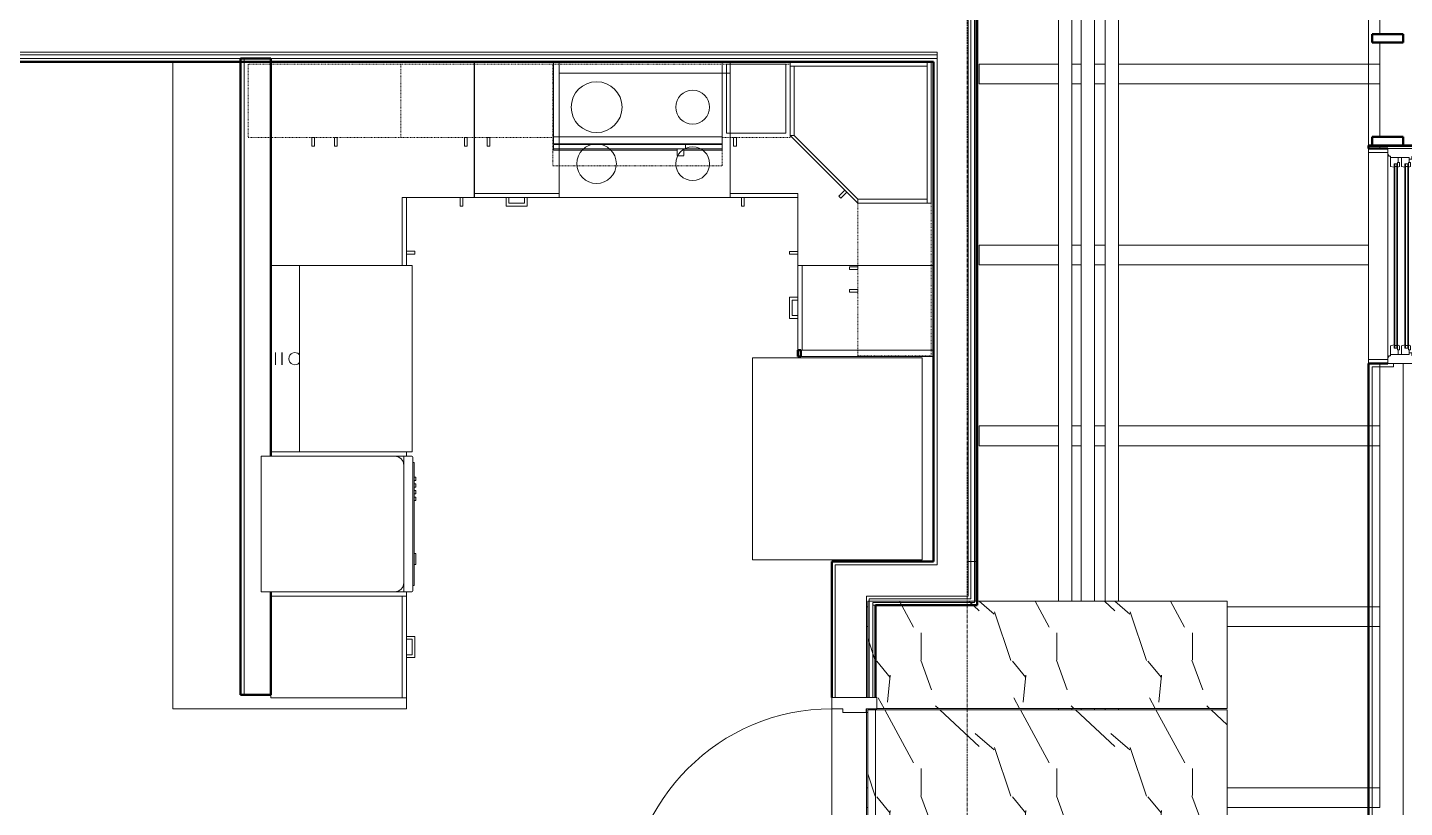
# Model space of a CAD drawing. Header units: inches. Extents: x -4218 to -1830, y 9767 to 12426.
# Drawn here: x -3647.6 to -3403.9, y 10990 to 11128 of the extents above; entities that cross this region are included whole.
import ezdxf

# ---------------------------------------------------------------- set-up
doc = ezdxf.new("R2010")
doc.units = ezdxf.units.IN
doc.header["$MEASUREMENT"] = 0
for name, pattern in [('Dash', [0.25, 0.125, -0.125]), ('Grid Line 1_2_', [0.875, 0.5, -0.125, 0.125, -0.125]), ('Overhead', [0.15625, 0.09375, -0.0625])]:
    doc.linetypes.add(name, pattern=pattern)
for name, color, linetype, lineweight in [('0-1', 7, 'Continuous', 5), ('0-2', 10, 'Continuous', 9), ('A-CLNG-1', 252, 'Continuous', 9), ('A-CLNG-2', 10, 'Continuous', 9), ('A-CLNG-PATT-1', 71, 'Continuous', 13), ('A-DOOR-1', 10, 'Continuous', 9), ('A-DOOR-2', 50, 'Continuous', 20), ('A-DOOR-FRAM-3', 50, 'Continuous', 20), ('A-FLOR-1', 252, 'Continuous', 9), ('A-FLOR-3', 192, 'Continuous', 9), ('A-GLAZ-1', 151, 'Continuous', 9), ('A-GLAZ-2', 151, 'Continuous', 20), ('A-GLAZ-CWMG', 51, 'Continuous', 9), ('A-GLAZ-CWMG-1', 51, 'Continuous', 50), ('A-WALL', 113, 'Continuous', 13), ('A-WALL-1', 7, 'Continuous', 50), ('A-WALL-2', 250, 'Continuous', 13), ('A-WALL-4', 252, 'Continuous', 9), ('A-WALL-5', 253, 'Continuous', 9), ('A-WALL-6', 254, 'Continuous', 9), ('A-WALL-7', 113, 'Continuous', 9), ('A-WALL-8', 113, 'Continuous', 50), ('I-WALL-1', 7, 'Continuous', 50), ('I-WALL-2', 10, 'Continuous', 9), ('I-WALL-3', 252, 'Continuous', 9), ('I-WALL-4', 253, 'Continuous', 9), ('P-PIPE-1', 10, 'Continuous', 9), ('P-SANR-FIXT-1', 10, 'Continuous', 9), ('Q-CASE', 31, 'Continuous', 9), ('Q-CASE-1', 252, 'Continuous', 9), ('Q-CASE-2', 10, 'Continuous', 9), ('Q-CASE-3', 253, 'Continuous', 9), ('Q-CASE-4', 252, 'Dash', 9), ('Q-CASE-5', 253, 'Dash', 9), ('Q-CASE-6', 254, 'Continuous', 9), ('Q-CASE-8', 254, 'Dash', 9), ('Q-SPCQ-1', 10, 'Continuous', 9), ('Q-SPCQ-2', 91, 'Overhead', 9), ('S-BEAM', 12, 'Continuous', 9), ('S-GRID-1', 1, 'Grid Line 1_2_', 9)]:
    doc.layers.add(name, color=color, linetype=linetype, lineweight=lineweight)

# ---------------------------------------------------------------- blocks, each defined once
blk = doc.blocks.new('Refrigerator_-_Side-by-Side_6047 - 36_ X 30_-345559-BACKGROUND - RCP - 2ND FLOOR')
at = {"layer": 'Q-SPCQ-1'}
for p, q in [((17.87, 14.42), (-17.88, 14.42)), ((-17.88, 14.42), (-17.88, -15.58)), ((17.87, -15.58), (17.87, 14.42)), ((-17.88, -15.58), (17.87, -15.58))]:
    blk.add_line(p, q, dxfattribs=at)
blk = doc.blocks.new('Range - 24_ x 30_-2320547-BACKGROUND - RCP - 2ND FLOOR')
at = {"layer": 'Q-SPCQ-1'}
blk.add_line((0, 22), (30, 22), dxfattribs=at)
for centre, radius, start, end in [((6.5, 16), 4.5, 360, 180), ((23.5, 16), 3, 360, 180), ((6.5, 16), 4.5, 180, 360), ((23.5, 16), 3, 180, 0), ((6.5, 6), 3.5, 360, 180), ((23.5, 6), 3, 360, 180), ((6.5, 6), 3.5, 180, 0), ((23.5, 6), 3, 180, 360)]:
    blk.add_arc(centre, radius, start, end, dxfattribs=at)
blk = doc.blocks.new('Dishwasher_15404 - 34_ counter-547918-BACKGROUND - RCP - 2ND FLOOR')
at = {"layer": 'Q-SPCQ-1'}
for p, q in [((0, 24), (23.68, 24)), ((0, 0), (0, 24)), ((23.68, 24), (25.25, 24)), ((25.25, 24), (26.68, 24)), ((25.25, 24), (25.25, 22.43)), ((25.25, 22.43), (25.25, 1.57)), ((26.87, 23.8), (26.87, 0.2)), ((26.87, 22.91), (27.12, 22.91)), ((27.12, 21.39), (27.12, 22.91)), ((27.12, 20.19), (27.12, 21.39)), ((27.12, 20.28), (27.37, 20.28)), ((27.12, 3.81), (27.12, 20.19)), ((27.12, 19.69), (27.37, 19.69)), ((27.37, 19.69), (27.37, 20.28)), ((27.12, 19.1), (27.37, 19.1)), ((27.12, 18.51), (27.37, 18.51)), ((27.12, 17.92), (27.37, 17.92)), ((27.12, 17.33), (27.37, 17.33)), ((27.37, 17.33), (27.37, 17.92)), ((27.37, 18.51), (27.37, 19.1)), ((27.12, 16.74), (27.37, 16.74)), ((27.12, 16.15), (27.37, 16.15)), ((27.37, 16.15), (27.37, 16.74)), ((27.37, 6.79), (27.12, 6.79)), ((27.37, 5.81), (27.37, 6.79)), ((27.37, 4.82), (27.37, 5.81)), ((27.12, 4.82), (27.37, 4.82)), ((27.12, 2.61), (27.12, 3.81)), ((27.12, 1.09), (27.12, 2.61)), ((23.68, 0), (0, 0)), ((25.25, 1.57), (25.25, 0)), ((26.87, 1.09), (27.12, 1.09)), ((25.25, 0), (23.68, 0)), ((26.68, 0), (25.25, 0))]:
    blk.add_line(p, q, dxfattribs=at)
for centre, radius, start, end in [((23.68, 22.43), 1.57, 360, 90), ((23.68, 22.43), 1.57, 32.077, 42.3359), ((23.68, 22.43), 1.57, 17.8182, 27.5266), ((23.68, 22.43), 1.57, 360, 13.6425), ((26.68, 23.8), 0.197, 360, 90), ((23.68, 1.57), 1.57, 270, 360), ((23.68, 1.57), 1.57, 317.6641, 327.923), ((23.68, 1.57), 1.57, 332.4734, 342.1818), ((23.68, 1.57), 1.57, 346.3575, 360), ((26.68, 0.2), 0.197, 270, 360), ((26.68, 0.2), 0.197, 270, 345)]:
    blk.add_arc(centre, radius, start, end, dxfattribs=at)
blk = doc.blocks.new('300 Series Wall Hung Cabinet_302 - 27_ X 36_-2605031-BACKGROUND - RCP - 2ND FLOOR')
at = {"layer": 'Q-CASE-1'}
for p, q in [((-1.76, 14.69), (-2.25, 14.69)), ((-2.25, 14.69), (-2.25, 13.19)), ((-1.76, 13.19), (-1.76, 14.69)), ((2.24, 14.69), (1.75, 14.69)), ((1.75, 14.69), (1.75, 13.19)), ((2.24, 13.19), (2.24, 14.69)), ((-2.25, 13.19), (-1.76, 13.19)), ((1.75, 13.19), (2.24, 13.19))]:
    blk.add_line(p, q, dxfattribs=at)
at = {"layer": 'Q-CASE-4'}
for p, q in [((-13.5, 0.19), (-13.5, 13.19)), ((-13.5, 13.19), (13.5, 13.19)), ((13.5, 13.19), (13.5, 0.19))]:
    blk.add_line(p, q, dxfattribs=at)
at = {"layer": 'Q-CASE-5'}
blk.add_line((13.5, 0.19), (-13.5, 0.19), dxfattribs=at)
blk = doc.blocks.new('30quot_MicrowaveVent_11166 - 70cm miele oven-2322118-BACKGROUND - RCP - 2ND FLOOR')
at = {"layer": 'Q-CASE-1'}
for p, q in [((-14.2, -0.38), (-14.2, -13.23)), ((15.68, -13.23), (15.68, -0.38)), ((-14.2, -13.23), (-14.2, -14.49)), ((15.68, -13.23), (-14.2, -13.23)), ((-14.2, -14.49), (15.68, -14.49)), ((9.18, -14.61), (-14.2, -14.61)), ((-14.2, -14.61), (-14.2, -15.39)), ((9.18, -14.61), (9.18, -15.39)), ((15.68, -14.61), (9.18, -14.61)), ((9.18, -14.61), (9.18, -15.39)), ((15.68, -14.49), (15.68, -13.23)), ((15.68, -14.61), (15.68, -15.39)), ((-14.2, -15.39), (-14.2, -15.48)), ((-14.2, -15.39), (9.18, -15.39)), ((-14.2, -15.48), (-14.2, -15.6)), ((-14.2, -15.6), (7.69, -15.6)), ((7.69, -15.39), (7.69, -16.55)), ((7.69, -16.6), (8.88, -16.6)), ((8.88, -16.55), (8.88, -15.39)), ((8.88, -15.6), (15.68, -15.6)), ((9.18, -15.39), (15.68, -15.39)), ((15.68, -15.6), (15.68, -15.39))]:
    blk.add_line(p, q, dxfattribs=at)
at = {"layer": 'Q-CASE-3'}
for p, q in [((-14.2, 0), (-14.2, -0.38)), ((15.68, -0.38), (15.68, 0))]:
    blk.add_line(p, q, dxfattribs=at)
at = {"layer": 'Q-CASE-6'}
blk.add_line((15.68, 0), (-14.2, 0), dxfattribs=at)
blk = doc.blocks.new('Base Cabinet 4 Drawer 254 - Base Cabinet 4 Drawer 254 15_-2556187-BACKGROUND - RCP - 2ND FLOOR')
at = {"layer": 'Q-CASE-2'}
for p, q in [((-6.76, -23.25), (-6.76, 0)), ((-6.76, 0), (8.24, 0)), ((8.24, 0), (8.24, -23.25)), ((-6.76, -23.25), (-6.76, -24)), ((8.24, -23.25), (-6.76, -23.25)), ((-6.76, -24), (8.24, -24)), ((-0.64, -24), (-1.14, -24)), ((-1.14, -25.5), (-1.14, -24)), ((-0.64, -25), (-0.64, -24)), ((2.11, -25), (2.11, -24)), ((2.11, -24), (2.61, -24)), ((2.61, -24), (2.61, -25.5)), ((8.24, -24), (8.24, -23.25)), ((2.61, -25.5), (-1.14, -25.5)), ((-0.64, -25), (2.11, -25))]:
    blk.add_line(p, q, dxfattribs=at)
blk = doc.blocks.new('Base Cabinet 3 Drawer 230 - Base Cabinet 3 Drawer 230 15_-2603807-BACKGROUND - RCP - 2ND FLOOR')
at = {"layer": 'Q-CASE-2'}
for p, q in [((-1.14, 24), (-1.14, 25.5)), ((-1.14, 25.5), (2.61, 25.5)), ((2.11, 25), (-0.64, 25)), ((-0.64, 24), (-0.64, 25)), ((2.11, 24), (2.11, 25)), ((2.61, 25.5), (2.61, 24)), ((-6.76, 24), (8.24, 24)), ((-6.76, 23.25), (-6.76, 24)), ((8.24, 23.25), (-6.76, 23.25)), ((-6.76, 23.25), (-6.76, 0)), ((-1.14, 24), (-0.64, 24)), ((2.61, 24), (2.11, 24)), ((8.24, 24), (8.24, 23.25)), ((8.24, 0), (8.24, 23.25)), ((-6.76, 0), (8.24, 0))]:
    blk.add_line(p, q, dxfattribs=at)
blk = doc.blocks.new('Base Cabinet 3 Drawer 230 - Base Cabinet 3 Drawer 230 18_-2554959-BACKGROUND - RCP - 2ND FLOOR')
at = {"layer": 'Q-CASE-2'}
for p, q in [((-8.26, -23.25), (-8.26, 0)), ((-8.26, 0), (9.74, 0)), ((9.74, 0), (9.74, -23.25)), ((-8.26, -23.25), (-8.26, -24)), ((9.74, -23.25), (-8.26, -23.25)), ((-8.26, -24), (9.74, -24)), ((-0.64, -24), (-1.14, -24)), ((-1.14, -25.5), (-1.14, -24)), ((-0.64, -25), (-0.64, -24)), ((2.11, -25), (2.11, -24)), ((2.11, -24), (2.61, -24)), ((2.61, -24), (2.61, -25.5)), ((9.74, -24), (9.74, -23.25)), ((2.61, -25.5), (-1.14, -25.5)), ((-0.64, -25), (2.11, -25))]:
    blk.add_line(p, q, dxfattribs=at)
blk = doc.blocks.new('kitchen_faucet_14143 - kitchen_faucet_14143-V43-BACKGROUND - RCP - 2ND FLOOR')
at = {"layer": 'P-SANR-FIXT-1'}
for p, q in [((2.26, -1.08), (2.26, 1.08)), ((2.34, 1.08), (2.34, -1.08)), ((3.44, -1.08), (3.44, 1.08))]:
    blk.add_line(p, q, dxfattribs=at)
for start, end in [(0, 135), (225, 0)]:
    blk.add_arc((0, 0), 1.08, start, end, dxfattribs=at)
blk = doc.blocks.new('Stainless Steel Farmhous Kitchen Sink - Stainless Steel Farmhous Kitchen Sink-2552578-BACKGROUND - RCP - 2ND FLOOR')
at = {"layer": 'P-SANR-FIXT-1'}
for p, q in [((-33, 22.2), (0, 22.2)), ((-33, 2.25), (-33, 22.2)), ((0, 22.2), (0, 2.25)), ((0, 2.25), (-33, 2.25))]:
    blk.add_line(p, q, dxfattribs=at)
blk = doc.blocks.new('Base Cabinet Corner 197 - Base Cabinet Corner 197-2569781-BACKGROUND - RCP - 2ND FLOOR')
at = {"layer": 'Q-CASE-2'}
for p, q in [((0.74, 36), (-23.26, 36)), ((-23.26, 36), (-23.26, 0)), ((0.74, 23.25), (0.74, 36)), ((0.74, 24), (0.74, 36)), ((0.73, 34), (0.73, 33.51)), ((2.23, 34), (0.73, 34)), ((0.73, 33.51), (2.23, 33.51)), ((2.23, 33.51), (2.23, 34)), ((10.73, 25.5), (10.24, 25.5)), ((10.24, 25.5), (10.24, 24)), ((10.73, 24), (10.73, 25.5)), ((12.74, 24), (0.74, 24)), ((0.74, 23.25), (0.74, 24)), ((12.74, 23.25), (0.74, 23.25)), ((10.24, 24), (10.73, 24)), ((12.74, 0), (12.74, 24)), ((-23.26, 0), (12.74, 0))]:
    blk.add_line(p, q, dxfattribs=at)
blk = doc.blocks.new('308 - 308-V64-BACKGROUND - RCP - 2ND FLOOR')
at = {"layer": 'Q-CASE'}
for p, q in [((-12, 13.19), (0, 25.19)), ((0, 24.44), (-11.25, 13.19)), ((0, 25.19), (0, 24.44)), ((-11.25, 13.19), (-12, 13.19))]:
    blk.add_line(p, q, dxfattribs=at)
at = {"layer": 'Q-CASE-1'}
for p, q in [((-11.25, 13.19), (0, 24.44)), ((0, 25.19), (12.25, 25.19)), ((0, 24.44), (0, 25.19)), ((0, 24.44), (12.25, 24.44)), ((12.25, 24.44), (0, 24.44)), ((12.25, 25.19), (12.25, 24.44)), ((12.25, 0.94), (12.25, 25.19)), ((12.25, 25.19), (12.62, 25.19)), ((12.25, 24.44), (12.25, 0.94)), ((-10.76, 16.55), (-11.11, 16.2)), ((-11.11, 16.2), (-10.05, 15.14)), ((-9.7, 15.49), (-10.76, 16.55)), ((-12, 13.19), (-11.25, 13.19)), ((-12, 0.94), (-12, 13.19)), ((-11.25, 0.94), (-11.25, 13.19)), ((-11.25, 13.19), (-11.25, 0.94)), ((-11.25, 0.94), (-12, 0.94)), ((-12, 0.19), (-12, 0.94)), ((-12, 0.94), (12.62, 0.94)), ((12.25, 0.94), (-11.25, 0.94)), ((12.62, 0.94), (12.25, 0.94))]:
    blk.add_line(p, q, dxfattribs=at)
at = {"layer": 'Q-CASE-3'}
for p, q in [((12.62, 25.19), (13, 25.19)), ((12.62, 0.19), (-12, 0.19)), ((13, 0.94), (12.62, 0.94)), ((12.62, 0.94), (13, 0.94))]:
    blk.add_line(p, q, dxfattribs=at)
at = {"layer": 'Q-CASE-6'}
for p, q in [((13, 25.19), (13, 0.94)), ((13, 0.19), (12.62, 0.19)), ((13, 0.94), (13, 0.19))]:
    blk.add_line(p, q, dxfattribs=at)
blk = doc.blocks.new('300 Series Wall Hung Cabinet_302 - 27_ X 36_-V65-BACKGROUND - RCP - 2ND FLOOR')
at = {"layer": 'Q-CASE-1'}
for p, q in [((-1.76, -13.19), (-2.25, -13.19)), ((-2.25, -13.19), (-2.25, -14.69)), ((-1.76, -14.69), (-1.76, -13.19)), ((2.24, -13.19), (1.75, -13.19)), ((1.75, -13.19), (1.75, -14.69)), ((2.24, -14.69), (2.24, -13.19)), ((-2.25, -14.69), (-1.76, -14.69)), ((1.75, -14.69), (2.24, -14.69))]:
    blk.add_line(p, q, dxfattribs=at)
at = {"layer": 'Q-CASE-4'}
for p, q in [((13.5, -13.19), (13.5, -0.19)), ((-9.5, -13.19), (13.5, -13.19))]:
    blk.add_line(p, q, dxfattribs=at)
at = {"layer": 'Q-CASE-5'}
for p, q in [((-13.5, -0.19), (-13.5, -13.19)), ((13.5, -0.19), (-9.5, -0.19)), ((-13.5, -13.19), (-9.5, -13.19))]:
    blk.add_line(p, q, dxfattribs=at)
at = {"layer": 'Q-CASE-8'}
blk.add_line((-9.5, -0.19), (-13.5, -0.19), dxfattribs=at)
blk = doc.blocks.new('300 Series Wall Hung Cabinet_301 - 12_-2216986-BACKGROUND - RCP - 2ND FLOOR')
at = {"layer": 'Q-CASE-1'}
for p, q in [((-5.25, -12.44), (-5.25, -0.19)), ((5.25, -0.19), (5.25, -12.44)), ((5.25, -12.44), (-5.25, -12.44)), ((-3.51, -13.19), (-4, -13.19)), ((-4, -13.19), (-4, -14.69)), ((-3.51, -14.69), (-3.51, -13.19)), ((-4, -14.69), (-3.51, -14.69))]:
    blk.add_line(p, q, dxfattribs=at)
at = {"layer": 'Q-CASE-3'}
blk.add_line((-5.25, -0.19), (5.25, -0.19), dxfattribs=at)
at = {"layer": 'Q-CASE-4'}
for p, q in [((-6, -0.19), (-6, -13.19)), ((6, -13.19), (6, -0.19)), ((-6, -13.19), (6, -13.19))]:
    blk.add_line(p, q, dxfattribs=at)
at = {"layer": 'Q-CASE-5'}
blk.add_line((6, -0.19), (-6, -0.19), dxfattribs=at)
blk = doc.blocks.new('Cabinet Filler39 - Cabinet Filler-2785521-BACKGROUND - RCP - 2ND FLOOR')
at = {"layer": 'A-WALL-1'}
for p, q in [((-3511.3, 11069.84), (-3511.3, 11070.94)), ((-3511.3, 11070.94), (-3510.8, 11070.94)), ((-3510.8, 11070.94), (-3510.8, 11069.84)), ((-3510.8, 11069.84), (-3511.3, 11069.84))]:
    blk.add_line(p, q, dxfattribs=at)
at = {"layer": 'A-WALL-4'}
for p, q in [((-3510.8, 11070.94), (-3511.3, 11070.94)), ((-3511.3, 11070.94), (-3511.3, 11069.84)), ((-3510.8, 11069.84), (-3510.8, 11070.94)), ((-3511.3, 11069.84), (-3510.8, 11069.84))]:
    blk.add_line(p, q, dxfattribs=at)
blk = doc.blocks.new('Range_Hood_386 - 30_ Wide-V85-BACKGROUND - RCP - 2ND FLOOR')
at = {"layer": 'Q-SPCQ-2'}
for p, q in [((15, 6), (-15, 6)), ((-15, 6), (-15, -12)), ((15, -12), (15, 6)), ((-15, -12), (15, -12))]:
    blk.add_line(p, q, dxfattribs=at)
blk = doc.blocks.new('CTR - 1st Phase - Unit Layouts_rvt-1-BACKGROUND - RCP - 2ND FLOOR')
at = {"layer": 'A-WALL-1'}
for p, q in [((-3609.93, 11009.94), (-3609.93, 11122.56)), ((-3609.93, 11122.56), (-3604.56, 11122.56)), ((-3604.56, 11122.56), (-3604.56, 11052.19)), ((-3604.56, 11028.19), (-3604.56, 11009.94)), ((-3604.56, 11009.94), (-3609.93, 11009.94))]:
    blk.add_line(p, q, dxfattribs=at)
at = {"layer": 'A-WALL-2'}
blk.add_line((-3609.31, 11009.94), (-3609.31, 11122.56), dxfattribs=at)
at = {"layer": 'A-WALL-4'}
for p, q in [((-3609.93, 11009.94), (-3609.93, 11121.94)), ((-3604.56, 11121.94), (-3604.56, 11052.19)), ((-3604.56, 11028.19), (-3604.56, 11009.94)), ((-3609.93, 11009.94), (-3604.56, 11009.94))]:
    blk.add_line(p, q, dxfattribs=at)
at = {"layer": 'A-WALL-5'}
for p, q in [((-3609.93, 11121.94), (-3609.93, 11122.56)), ((-3604.56, 11122.56), (-3604.56, 11121.94))]:
    blk.add_line(p, q, dxfattribs=at)
at = {"layer": 'A-WALL-6'}
blk.add_line((-3609.93, 11122.56), (-3604.56, 11122.56), dxfattribs=at)
at = {"layer": 'A-WALL-7'}
for p, q in [((-3609.93, 11121.94), (-3621.93, 11121.94)), ((-3621.93, 11121.94), (-3621.93, 11007.51)), ((-3621.93, 11007.51), (-3621.93, 11121.94)), ((-3621.93, 11121.94), (-3609.93, 11121.94)), ((-3604.56, 11121.94), (-3609.93, 11121.94)), ((-3609.93, 11121.94), (-3604.56, 11121.94)), ((-3487.3, 11121.94), (-3604.56, 11121.94)), ((-3604.56, 11121.94), (-3487.3, 11121.94)), ((-3487.3, 11069.84), (-3487.3, 11121.94)), ((-3487.3, 11121.94), (-3487.3, 11069.84)), ((-3580.56, 11088.44), (-3580.56, 11097.94)), ((-3580.56, 11097.94), (-3571.04, 11097.94)), ((-3571.04, 11097.94), (-3580.56, 11097.94)), ((-3580.56, 11097.94), (-3580.56, 11088.44)), ((-3570.56, 11097.94), (-3562.93, 11097.94)), ((-3562.93, 11097.94), (-3570.56, 11097.94)), ((-3562.93, 11097.94), (-3562.43, 11097.94)), ((-3562.43, 11097.94), (-3559.68, 11097.94)), ((-3559.68, 11097.94), (-3562.43, 11097.94)), ((-3559.68, 11097.94), (-3559.18, 11097.94)), ((-3559.18, 11097.94), (-3521.29, 11097.94)), ((-3521.29, 11097.94), (-3559.18, 11097.94)), ((-3521.29, 11097.94), (-3520.8, 11097.94)), ((-3520.8, 11097.94), (-3511.3, 11097.94)), ((-3511.3, 11097.94), (-3520.8, 11097.94)), ((-3511.3, 11097.94), (-3511.3, 11088.43)), ((-3511.3, 11088.43), (-3511.3, 11097.94)), ((-3580.56, 11087.95), (-3580.56, 11088.44)), ((-3580.56, 11085.94), (-3580.56, 11087.95)), ((-3580.56, 11087.95), (-3580.56, 11085.94)), ((-3511.3, 11087.94), (-3511.3, 11080.31)), ((-3511.3, 11080.31), (-3511.3, 11087.94)), ((-3604.56, 11052.94), (-3604.56, 11085.94)), ((-3604.56, 11085.94), (-3599.51, 11085.94)), ((-3599.51, 11085.94), (-3604.56, 11085.94)), ((-3604.56, 11085.94), (-3604.56, 11052.94)), ((-3511.3, 11080.31), (-3511.3, 11079.82)), ((-3511.3, 11079.82), (-3511.3, 11080.31)), ((-3511.3, 11079.82), (-3511.3, 11077.06)), ((-3511.3, 11077.06), (-3511.3, 11079.82)), ((-3511.3, 11077.06), (-3511.3, 11076.56)), ((-3511.3, 11076.56), (-3511.3, 11077.06)), ((-3511.3, 11076.56), (-3511.3, 11070.94)), ((-3511.3, 11070.94), (-3511.3, 11076.56)), ((-3511.3, 11070.94), (-3511.3, 11069.84)), ((-3511.3, 11069.84), (-3511.3, 11070.94)), ((-3511.3, 11069.84), (-3510.8, 11069.84)), ((-3510.8, 11069.84), (-3511.3, 11069.84)), ((-3510.8, 11069.84), (-3487.3, 11069.84)), ((-3487.3, 11069.84), (-3510.8, 11069.84)), ((-3599.51, 11052.94), (-3604.56, 11052.94)), ((-3604.56, 11052.94), (-3599.51, 11052.94)), ((-3580.56, 11052.94), (-3599.51, 11052.94)), ((-3580.56, 11052.19), (-3580.56, 11052.94)), ((-3580.56, 11052.94), (-3580.56, 11052.19)), ((-3580.56, 11020.31), (-3580.56, 11028.19)), ((-3580.56, 11028.19), (-3580.56, 11020.31)), ((-3580.56, 11019.82), (-3580.56, 11020.31)), ((-3580.56, 11017.06), (-3580.56, 11019.82)), ((-3580.56, 11019.82), (-3580.56, 11017.06)), ((-3580.56, 11016.56), (-3580.56, 11017.06)), ((-3580.56, 11007.51), (-3580.56, 11016.56)), ((-3580.56, 11016.56), (-3580.56, 11007.51)), ((-3621.93, 11007.51), (-3580.56, 11007.51)), ((-3580.56, 11007.51), (-3621.93, 11007.51))]:
    blk.add_line(p, q, dxfattribs=at)
at = {"layer": '0-2'}
for name, p in [('300 Series Wall Hung Cabinet_302 - 27_ X 36_-V65-BACKGROUND - RCP - 2ND FLOOR', (-3595.06, 11121.75)), ('Base Cabinet 4 Drawer 254 - Base Cabinet 4 Drawer 254 15_-2556187-BACKGROUND - RCP - 2ND FLOOR', (-3561.79, 11121.94)), ('30quot_MicrowaveVent_11166 - 70cm miele oven-2322118-BACKGROUND - RCP - 2ND FLOOR', (-3540.35, 11121.94)), ('300 Series Wall Hung Cabinet_301 - 12_-2216986-BACKGROUND - RCP - 2ND FLOOR', (-3518.67, 11121.75)), ('Range - 24_ x 30_-2320547-BACKGROUND - RCP - 2ND FLOOR', (-3553.42, 11097.94)), ('Cabinet Filler39 - Cabinet Filler-2785521-BACKGROUND - RCP - 2ND FLOOR', (0, 0)), ('Dishwasher_15404 - 34_ counter-547918-BACKGROUND - RCP - 2ND FLOOR', (-3606.3, 11028.19))]:
    blk.add_blockref(name, p, dxfattribs=at)
for name, p, rotation in [('Base Cabinet Corner 197 - Base Cabinet Corner 197-2569781-BACKGROUND - RCP - 2ND FLOOR', (-3604.56, 11098.68), 270.0000000000319), ('300 Series Wall Hung Cabinet_302 - 27_ X 36_-2605031-BACKGROUND - RCP - 2ND FLOOR', (-3568.06, 11121.75), 180), ('Range_Hood_386 - 30_ Wide-V85-BACKGROUND - RCP - 2ND FLOOR', (-3539.67, 11109.56), 180), ('Base Cabinet Corner 197 - Base Cabinet Corner 197-2569781-BACKGROUND - RCP - 2ND FLOOR', (-3510.56, 11121.94), 180), ('308 - 308-V64-BACKGROUND - RCP - 2ND FLOOR', (-3487.49, 11108.94), 90.0000000000306), ('300 Series Wall Hung Cabinet_302 - 27_ X 36_-2605031-BACKGROUND - RCP - 2ND FLOOR', (-3487.49, 11083.44), 90.0000000000306), ('Stainless Steel Farmhous Kitchen Sink - Stainless Steel Farmhous Kitchen Sink-2552578-BACKGROUND - RCP - 2ND FLOOR', (-3601.76, 11052.94), 270.0000000000835), ('Base Cabinet 3 Drawer 230 - Base Cabinet 3 Drawer 230 15_-2603807-BACKGROUND - RCP - 2ND FLOOR', (-3487.3, 11077.7), 90.00000000003256), ('kitchen_faucet_14143 - kitchen_faucet_14143-V43-BACKGROUND - RCP - 2ND FLOOR', (-3600.31, 11069.44), 180), ('Refrigerator_-_Side-by-Side_6047 - 36_ X 30_-345559-BACKGROUND - RCP - 2ND FLOOR', (-3503.72, 11051.71), 270.0000000000458), ('Base Cabinet 3 Drawer 230 - Base Cabinet 3 Drawer 230 18_-2554959-BACKGROUND - RCP - 2ND FLOOR', (-3604.56, 11017.7), 90.00000000011703)]:
    blk.add_blockref(name, p, dxfattribs=dict(at, rotation=rotation))
blk = doc.blocks.new('HOLLOW METAL - UNIT DOOR-2191980-BACKGROUND - RCP - 2ND FLOOR')
at = {"layer": 'A-DOOR-1'}
blk.add_arc((18, -4.125), 36, 180, 270, dxfattribs=at)
at = {"layer": 'A-DOOR-2'}
for p, q in [((16.25, -4.125), (18, -4.125)), ((16.25, -40.125), (16.25, -4.125)), ((18, -4.125), (18, -40.125)), ((18, -40.125), (16.25, -40.125))]:
    blk.add_line(p, q, dxfattribs=at)
at = {"layer": 'A-DOOR-FRAM-3'}
for p, q in [((-20, 3.875), (-18, 3.875)), ((-20, -4.125), (-20, 3.875)), ((-18, 3.875), (-18, 1.9375)), ((18, 3.875), (20, 3.875)), ((18, 1.9375), (18, 3.875)), ((20, 3.875), (20, -4.125)), ((-18, 1.9375), (-17.375, 1.9375)), ((-17.375, 1.9375), (-17.375, -2.1875)), ((17.375, 1.9375), (18, 1.9375)), ((17.375, -2.1875), (17.375, 1.9375)), ((-18, -2.1875), (-18, -4.125)), ((-17.375, -2.1875), (-18, -2.1875)), ((18, -2.1875), (17.375, -2.1875)), ((18, -4.125), (18, -2.1875)), ((-18, -4.125), (-20, -4.125)), ((20, -4.125), (18, -4.125))]:
    blk.add_line(p, q, dxfattribs=at)
blk = doc.blocks.new('CTR - 1st Phase - Common Walls_rvt-1-BACKGROUND - RCP - 2ND FLOOR')
at = {"layer": 'A-CLNG-PATT-1'}
h = blk.add_hatch(dxfattribs=at)
h.set_pattern_fill('FP_2', color=256, style=0, pattern_type=2)
h.set_pattern_definition([(108.435, (6.24, 0), (-23.9995167, 47.999875), [9.107, -66.787]), (139.399, (3.36, 8.64), (-144.0005735, 119.9994401), [4.425, -216.844]), (136.848, (24, 11.52), (-360.00235884, 335.99803914), [10.527, -515.834]), (109.983, (16.32, 18.72), (-71.99926767, 192.0004429), [5.618, -275.295]), (90, (14.4, 0), (-24, 24), [4.8, -19.2]), (118.443, (14.4, 4.8), (168.000806133, -311.999948405), [13.101, -641.971]), (84.289, (8.16, 16.32), (-24.00143285, -215.9997167), [4.824, -236.373]), (129.806, (8.64, 21.12), (96.0006462, -119.9991583), [3.749, -183.697])])
h.paths.add_polyline_path([(-3478.3, 10949.97), (-3435.32, 10949.97), (-3435.32, 10968.92), (-3478.3, 10968.92), (-3478.3, 10959.13)], flags=0)
h.paths.add_polyline_path([(-3497.87, 10969.17), (-3435.32, 10969.17), (-3435.32, 11007.32), (-3498.93, 11007.32), (-3498.93, 10971.49), (-3497.3, 10971.49), (-3497.3, 10969.49), (-3498.93, 10969.49), (-3498.93, 10969.17), (-3498.05, 10969.17)], flags=0)
h.paths.add_polyline_path([(-3497.3, 11007.57), (-3435.32, 11007.57), (-3435.32, 11026.52), (-3498.93, 11026.52), (-3498.93, 11009.49), (-3497.3, 11009.49), (-3497.3, 11008.06)], flags=0)
at = {"layer": 'A-CLNG-1'}
for p, q in [((-3498.93, 11026.52), (-3479.55, 11026.52)), ((-3498.93, 11009.49), (-3498.93, 11026.52)), ((-3498.93, 11007.32), (-3497.55, 11007.32)), ((-3498.93, 10971.49), (-3498.93, 11007.32))]:
    blk.add_line(p, q, dxfattribs=at)
at = {"layer": 'A-CLNG-2'}
for p, q in [((-3479.55, 11026.52), (-3435.32, 11026.52)), ((-3435.32, 11026.52), (-3435.32, 11007.57)), ((-3497.55, 11007.32), (-3435.32, 11007.32)), ((-3435.32, 11007.57), (-3497.3, 11007.57)), ((-3435.32, 11007.32), (-3435.32, 10969.17))]:
    blk.add_line(p, q, dxfattribs=at)
at = {"layer": 'A-FLOR-1'}
blk.add_line((-3499.17, 11006.86), (-3498.93, 11006.86), dxfattribs=at)
at = {"layer": 'A-WALL-2'}
for p, q in [((-3481.17, 11362.61), (-3481.17, 11033.56)), ((-3480.67, 11362.61), (-3480.67, 11033.56)), ((-3480.05, 11362.61), (-3480.05, 11033.56)), ((-3852.47, 11123.69), (-3487.3, 11123.69)), ((-3852.47, 11123.19), (-3487.3, 11123.19)), ((-3852.47, 11122.56), (-3487.3, 11122.56)), ((-3487.3, 11123.69), (-3486.67, 11123.69)), ((-3487.3, 11123.19), (-3486.67, 11123.19)), ((-3487.3, 11122.56), (-3486.67, 11122.56)), ((-3486.67, 11123.19), (-3486.67, 11123.69)), ((-3486.67, 11123.69), (-3486.67, 11123.19)), ((-3486.67, 11122.56), (-3486.67, 11123.19)), ((-3486.67, 11123.19), (-3486.67, 11122.56)), ((-3486.67, 11122.56), (-3486.67, 11033.56)), ((-3504.67, 11032.94), (-3504.67, 11027.44)), ((-3504.67, 11032.94), (-3486.67, 11032.94)), ((-3486.67, 11032.94), (-3486.67, 11033.56)), ((-3481.17, 11032.94), (-3481.17, 11033.56)), ((-3481.17, 11027.44), (-3481.17, 11032.94)), ((-3480.67, 11027.44), (-3480.67, 11033.56)), ((-3480.05, 11026.94), (-3480.05, 11033.56)), ((-3504.67, 11027.44), (-3504.67, 11025.81)), ((-3499.17, 11027.44), (-3499.17, 11026.94)), ((-3499.17, 11027.44), (-3481.17, 11027.44)), ((-3499.17, 11026.94), (-3499.17, 11025.81)), ((-3498.67, 11026.94), (-3498.67, 11026.31)), ((-3498.67, 11026.94), (-3480.67, 11026.94)), ((-3498.67, 11026.31), (-3498.67, 11025.81)), ((-3498.05, 11026.31), (-3498.05, 11025.81)), ((-3498.05, 11026.31), (-3480.05, 11026.31)), ((-3480.67, 11026.94), (-3480.67, 11027.44)), ((-3480.05, 11026.31), (-3480.05, 11026.94)), ((-3504.67, 11025.81), (-3504.67, 11009.49)), ((-3499.17, 11025.81), (-3499.17, 11009.49)), ((-3498.67, 11025.81), (-3498.67, 11009.49)), ((-3498.05, 11025.81), (-3497.55, 11025.81)), ((-3498.05, 11025.81), (-3498.05, 11009.49))]:
    blk.add_line(p, q, dxfattribs=at)
at = {"layer": 'I-WALL-1'}
for p, q in [((-3479.55, 11362.61), (-3479.55, 11033.56)), ((-3487.3, 11121.94), (-3852.47, 11121.94)), ((-3487.3, 11033.56), (-3487.3, 11121.94)), ((-3505.3, 11032.94), (-3505.3, 11033.56)), ((-3505.3, 11033.56), (-3487.3, 11033.56)), ((-3505.3, 11025.81), (-3505.3, 11032.94)), ((-3479.55, 11033.56), (-3479.55, 11026.31)), ((-3479.55, 11026.31), (-3479.55, 11025.81)), ((-3505.3, 11009.49), (-3505.3, 11025.81)), ((-3497.55, 11025.81), (-3497.55, 11009.49)), ((-3479.55, 11025.81), (-3497.55, 11025.81))]:
    blk.add_line(p, q, dxfattribs=at)
at = {"layer": 'I-WALL-2'}
for p, q in [((-3505.3, 11007.49), (-3505.3, 10973.24)), ((-3497.55, 10971.49), (-3497.55, 11007.49))]:
    blk.add_line(p, q, dxfattribs=at)
at = {"layer": 'I-WALL-3'}
for p, q in [((-3479.55, 11362.61), (-3479.55, 11033.56)), ((-3479.55, 11026.52), (-3479.55, 11033.56)), ((-3497.55, 11007.49), (-3497.55, 11007.32))]:
    blk.add_line(p, q, dxfattribs=at)
at = {"layer": 'I-WALL-4'}
for p, q in [((-3481.17, 11033.56), (-3479.55, 11033.56)), ((-3481.17, 11033.56), (-3479.55, 11033.56)), ((-3505.3, 11009.49), (-3497.55, 11009.49))]:
    blk.add_line(p, q, dxfattribs=at)
at = {"layer": 'P-PIPE-1'}
for p, q in [((-3465.19, 11026.52), (-3465.19, 11687.66)), ((-3462.81, 11687.66), (-3462.81, 11026.52)), ((-3461.19, 11026.52), (-3461.19, 11687.66)), ((-3458.81, 11687.66), (-3458.81, 11026.52)), ((-3456.94, 11026.52), (-3456.94, 11687.66)), ((-3454.57, 11687.66), (-3454.57, 11026.52)), ((-3465.19, 11007.32), (-3465.19, 11007.57)), ((-3462.81, 11007.57), (-3462.81, 11007.32)), ((-3461.19, 11007.32), (-3461.19, 11007.57)), ((-3458.81, 11007.57), (-3458.81, 11007.32)), ((-3456.94, 11007.32), (-3456.94, 11007.57)), ((-3454.57, 11007.57), (-3454.57, 11007.32))]:
    blk.add_line(p, q, dxfattribs=at)
at = {"layer": '0-2', "rotation": 270.0000000000064}
blk.add_blockref('HOLLOW METAL - UNIT DOOR-2191980-BACKGROUND - RCP - 2ND FLOOR', (-3501.17, 10989.49), dxfattribs=at)
blk = doc.blocks.new('Window-Double_Hung-Andersen-400_Series-Tilt_Wash - DOUBLE HUNG - REVERSE COTTAGE - 2ND FLOOR-2888385-BACKGROUND - RCP - 2ND FLOOR')
at = {"layer": 'A-GLAZ-1'}
for p, q in [((-16.29, 2.5), (-15.7, 2.5)), ((-15.82, 2.5), (-15.82, 2.12)), ((-15.7, 2.62), (15.7, 2.62)), ((-15.7, 2.5), (15.7, 2.5)), ((16.29, 2.5), (15.7, 2.5)), ((15.82, 2.5), (15.82, 2.12)), ((-16.29, 2.12), (-15.7, 2.12)), ((-16.29, 0.56), (-15.7, 0.56)), ((-16.29, 0.19), (-15.7, 0.19)), ((-15.82, 0.56), (-15.82, 0.19)), ((-15.7, 2.12), (15.7, 2.12)), ((-15.7, 2), (15.7, 2)), ((-15.7, 0.69), (15.7, 0.69)), ((-15.7, 0.56), (15.7, 0.56)), ((-15.7, 0.19), (15.7, 0.19)), ((-15.7, 0.06), (15.7, 0.06)), ((16.29, 2.12), (15.7, 2.12)), ((16.29, 0.56), (15.7, 0.56)), ((16.29, 0.19), (15.7, 0.19)), ((15.82, 0.56), (15.82, 0.19)), ((18.95, -1.06), (-18.95, -1.06)), ((-18.95, -1.06), (-18.95, -4.44)), ((-18.32, -1.06), (-18.32, -4.44)), ((18.32, -1.06), (18.32, -4.44)), ((18.95, -4.44), (18.95, -1.06)), ((-19.01, -2.44), (-19.01, -3.94)), ((-19.01, -2.44), (-18.95, -2.44)), ((-19.01, -3.94), (-18.95, -3.94)), ((-18.95, -4.44), (18.95, -4.44)), ((18.95, -2.44), (19.01, -2.44)), ((18.95, -3.94), (19.01, -3.94)), ((19.01, -3.94), (19.01, -2.44))]:
    blk.add_line(p, q, dxfattribs=at)
at = {"layer": 'A-GLAZ-2'}
for p, q in [((-19.01, 3.44), (-20.51, 3.44)), ((19.01, 4.81), (-19.01, 4.81)), ((-19.01, 4.81), (-19.01, -1.06)), ((-18.2, 4.81), (-18.2, 4)), ((-18.2, 4), (-17.92, 4)), ((-17.92, 4), (-17.61, 3.19)), ((-17.61, 3.19), (-17.14, 3.19)), ((-17.42, 2.75), (-16.57, 2.75)), ((-17.42, 2.75), (-17.42, -0.56)), ((-17.14, 3.19), (-17.14, 2.75)), ((-15.86, 2.97), (-16.57, 2.97)), ((-16.57, 2.62), (-16.57, 2.97)), ((-15.7, 2.62), (-16.57, 2.62)), ((-16.29, 2.62), (-16.29, 2)), ((-15.86, 2.97), (-15.7, 2.62)), ((15.86, 2.97), (15.7, 2.62)), ((15.7, 2.62), (16.57, 2.62)), ((15.86, 2.97), (16.57, 2.97)), ((16.29, 2.62), (16.29, 2)), ((16.57, 2.62), (16.57, 2.97)), ((17.42, 2.75), (16.57, 2.75)), ((17.14, 3.19), (17.14, 2.75)), ((17.61, 3.19), (17.14, 3.19)), ((17.42, 2.75), (17.42, -0.56)), ((17.92, 4), (17.61, 3.19)), ((18.2, 4), (17.92, 4)), ((18.2, 4.81), (18.2, 4)), ((19.01, -1.06), (19.01, 4.81)), ((19.01, 3.44), (20.51, 3.44)), ((-17.42, 1.37), (-15.86, 1.37)), ((-17.42, 0.81), (-16.57, 0.81)), ((-15.86, 1.03), (-16.57, 1.03)), ((-16.57, 0.69), (-16.57, 1.03)), ((-15.7, 0.69), (-16.57, 0.69)), ((-15.7, 2), (-16.29, 2)), ((-16.29, 0.69), (-16.29, 0.06)), ((-15.7, 0.06), (-16.29, 0.06)), ((-15.86, 1.37), (-15.7, 2)), ((-15.86, 1.03), (-15.7, 0.69)), ((-15.86, -0.56), (-15.7, 0.06)), ((15.7, 2), (16.29, 2)), ((15.86, 1.37), (15.7, 2)), ((15.86, 1.03), (15.7, 0.69)), ((15.7, 0.69), (16.57, 0.69)), ((15.7, 0.06), (16.29, 0.06)), ((15.86, -0.56), (15.7, 0.06)), ((17.42, 1.37), (15.86, 1.37)), ((15.86, 1.03), (16.57, 1.03)), ((16.29, 0.69), (16.29, 0.06)), ((16.57, 0.69), (16.57, 1.03)), ((17.42, 0.81), (16.57, 0.81)), ((-19.01, -1.06), (19.01, -1.06)), ((-17.67, -0.78), (-18, -1.06)), ((-17.67, -0.78), (-17.67, -0.56)), ((-17.67, -0.56), (-15.86, -0.56)), ((17.67, -0.56), (15.86, -0.56)), ((17.67, -0.78), (17.67, -0.56)), ((17.67, -0.78), (18, -1.06))]:
    blk.add_line(p, q, dxfattribs=at)
blk = doc.blocks.new('Rectangular Mullion - Stud - Vertical-2745649-BACKGROUND - RCP - 2ND FLOOR')
at = {"layer": 'A-GLAZ-CWMG-1'}
for p, q in [((0, 2.75), (-1.5, 2.75)), ((-1.5, 2.75), (-1.5, -2.75)), ((0, -2.75), (0, 2.75)), ((-1.5, -2.75), (0, -2.75))]:
    blk.add_line(p, q, dxfattribs=at)
blk = doc.blocks.new('Rectangular Mullion - Stud - Vertical-2745647-BACKGROUND - RCP - 2ND FLOOR')
at = {"layer": 'A-GLAZ-CWMG-1'}
for p, q in [((1.5, 2.75), (0, 2.75)), ((0, 2.75), (0, -2.75)), ((1.5, -2.75), (1.5, 2.75)), ((0, -2.75), (1.5, -2.75))]:
    blk.add_line(p, q, dxfattribs=at)
blk = doc.blocks.new('Dimension Lumber - LVL - 3_5X5_5-2690761-BACKGROUND - RCP - 2ND FLOOR')
at = {"layer": 'S-BEAM'}
for p, q in [((-35.46, 1.75), (-35.46, -1.75)), ((-35.46, 1.75), (-21.43, 1.75)), ((-19.05, 1.75), (-17.43, 1.75)), ((-15.05, 1.75), (-13.18, 1.75)), ((-10.81, 1.75), (33.46, 1.75)), ((33.46, 1.75), (35.46, 1.75)), ((35.46, -1.75), (35.46, 1.75)), ((-35.46, -1.75), (-21.43, -1.75)), ((-19.05, -1.75), (-17.43, -1.75)), ((-15.05, -1.75), (-13.18, -1.75)), ((-10.81, -1.75), (33.46, -1.75)), ((33.46, -1.75), (35.46, -1.75))]:
    blk.add_line(p, q, dxfattribs=at)
blk = doc.blocks.new('Dimension Lumber - LVL - 3_5X5_5-V192-BACKGROUND - RCP - 2ND FLOOR')
at = {"layer": 'S-BEAM'}
for p, q in [((-35.46, 1.75), (-35.46, -1.75)), ((-35.46, 1.75), (-21.43, 1.75)), ((-19.05, 1.75), (-17.43, 1.75)), ((-15.05, 1.75), (-13.18, 1.75)), ((-10.81, 1.75), (33.46, 1.75)), ((-35.46, -1.75), (-21.43, -1.75)), ((-19.05, -1.75), (-17.43, -1.75)), ((-15.05, -1.75), (-13.18, -1.75)), ((-10.81, -1.75), (33.46, -1.75))]:
    blk.add_line(p, q, dxfattribs=at)
blk = doc.blocks.new('Dimension Lumber - LVL - 3_5X5_5-V193-BACKGROUND - RCP - 2ND FLOOR')
at = {"layer": 'S-BEAM'}
for p, q in [((-35.46, 1.75), (-35.46, -1.75)), ((-35.46, 1.75), (-21.43, 1.75)), ((-19.05, 1.75), (-17.43, 1.75)), ((-15.05, 1.75), (-13.18, 1.75)), ((-10.81, 1.75), (33.46, 1.75)), ((33.46, 1.75), (34.06, 1.75)), ((34.09, 1.75), (35.46, 1.75)), ((35.46, -1.75), (35.46, 1.75)), ((-35.46, -1.75), (-21.43, -1.75)), ((-19.05, -1.75), (-17.43, -1.75)), ((-15.05, -1.75), (-13.18, -1.75)), ((-10.81, -1.75), (33.46, -1.75)), ((33.46, -1.75), (34.05, -1.75)), ((34.09, -1.75), (35.46, -1.75))]:
    blk.add_line(p, q, dxfattribs=at)
blk = doc.blocks.new('Dimension Lumber - LVL - 3_5X5_5-2690762-BACKGROUND - RCP - 2ND FLOOR')
at = {"layer": 'S-BEAM'}
for p, q in [((-44.94, 1.75), (-44.7, 1.75)), ((18.91, 1.75), (43.94, 1.75)), ((43.94, 1.75), (45.94, 1.75)), ((45.94, -1.75), (45.94, 1.75)), ((-44.94, -1.75), (-44.7, -1.75)), ((18.91, -1.75), (43.94, -1.75)), ((43.94, -1.75), (45.94, -1.75))]:
    blk.add_line(p, q, dxfattribs=at)

msp = doc.modelspace()

# ---------------------------------------------------------------- linework, layer by layer
at = {"layer": 'A-FLOR-3'}
for p, q in [((-3479.92, 11026.52), (-3479.92, 11434.99)), ((-3481.17, 11369.24), (-3481.17, 11027.44)), ((-3408.3, 11107.18), (-3408.3, 11106.61)), ((-3408.3, 11068.59), (-3408.3, 11057.54)), ((-3408.3, 11054.04), (-3408.3, 11025.54)), ((-3481.17, 11027.44), (-3499.17, 11027.44)), ((-3499.17, 11027.44), (-3499.17, 11009.49)), ((-3408.3, 11022.04), (-3408.3, 10993.54)), ((-3499.17, 11007.49), (-3499.17, 10971.49)), ((-3497.92, 11007.32), (-3497.92, 11007.49))]:
    msp.add_line(p, q, dxfattribs=at)
at = {"layer": 'A-WALL'}
for p, q in [((-3409.67, 10842.51), (-3409.67, 11067.97)), ((-3409.67, 11067.97), (-3405.86, 11067.97)), ((-3405.86, 11068.59), (-3405.86, 11067.97)), ((-3404.17, 11068.59), (-3404.17, 10842.51))]:
    msp.add_line(p, q, dxfattribs=at)
at = {"layer": 'A-WALL-7'}
for p, q in [((-3410.3, 11247.07), (-3410.3, 11107.18)), ((-3408.3, 11126.86), (-3408.3, 11145.04)), ((-3408.3, 11121.54), (-3408.3, 11125.36)), ((-3408.3, 11108.68), (-3408.3, 11118.04)), ((-3401.67, 11106.99), (-3410.3, 11106.99)), ((-3410.3, 11106.55), (-3410.3, 11106.61)), ((-3410.3, 11068.65), (-3410.3, 11068.59)), ((-3406.92, 11068.59), (-3401.67, 11068.59))]:
    msp.add_line(p, q, dxfattribs=at)
at = {"layer": 'A-WALL-8'}
for p, q in [((-3410.3, 11106.61), (-3410.3, 11107.18)), ((-3410.3, 11107.18), (-3401.42, 11107.18)), ((-3406.92, 11106.61), (-3410.3, 11106.61)), ((-3410.3, 10842.51), (-3410.3, 11068.59)), ((-3410.3, 11068.59), (-3406.92, 11068.59))]:
    msp.add_line(p, q, dxfattribs=at)
at = {"layer": 'S-GRID-1'}
msp.add_line((-3481.32, 9836.18), (-3481.32, 12376.81), dxfattribs=at)

# ---------------------------------------------------------------- block references
at = {"layer": '0-1'}
for name in ['CTR - 1st Phase - Unit Layouts_rvt-1-BACKGROUND - RCP - 2ND FLOOR', 'CTR - 1st Phase - Common Walls_rvt-1-BACKGROUND - RCP - 2ND FLOOR']:
    msp.add_blockref(name, (0, 0), dxfattribs=at)
at = {"layer": 'A-GLAZ-1', "rotation": 269.9999999999999}
msp.add_blockref('Window-Double_Hung-Andersen-400_Series-Tilt_Wash - DOUBLE HUNG - REVERSE COTTAGE - 2ND FLOOR-2888385-BACKGROUND - RCP - 2ND FLOOR', (-3405.86, 11087.6), dxfattribs=at)
at = {"layer": 'A-GLAZ-CWMG', "extrusion": (0, 0, -1), "rotation": 269.9999999999911}
for name, p in [('Rectangular Mullion - Stud - Vertical-2745647-BACKGROUND - RCP - 2ND FLOOR', (3406.92, 11126.86)), ('Rectangular Mullion - Stud - Vertical-2745649-BACKGROUND - RCP - 2ND FLOOR', (3406.92, 11107.18))]:
    msp.add_blockref(name, p, dxfattribs=at)
at = {"layer": 'S-BEAM'}
for name, p in [('Dimension Lumber - LVL - 3_5X5_5-2690761-BACKGROUND - RCP - 2ND FLOOR', (-3443.76, 11119.79)), ('Dimension Lumber - LVL - 3_5X5_5-V192-BACKGROUND - RCP - 2ND FLOOR', (-3443.76, 11087.79)), ('Dimension Lumber - LVL - 3_5X5_5-V193-BACKGROUND - RCP - 2ND FLOOR', (-3443.76, 11055.79)), ('Dimension Lumber - LVL - 3_5X5_5-2690762-BACKGROUND - RCP - 2ND FLOOR', (-3454.24, 11023.79)), ('Dimension Lumber - LVL - 3_5X5_5-2690762-BACKGROUND - RCP - 2ND FLOOR', (-3454.24, 10991.79))]:
    msp.add_blockref(name, p, dxfattribs=at)

doc.saveas('drawing.dxf')
